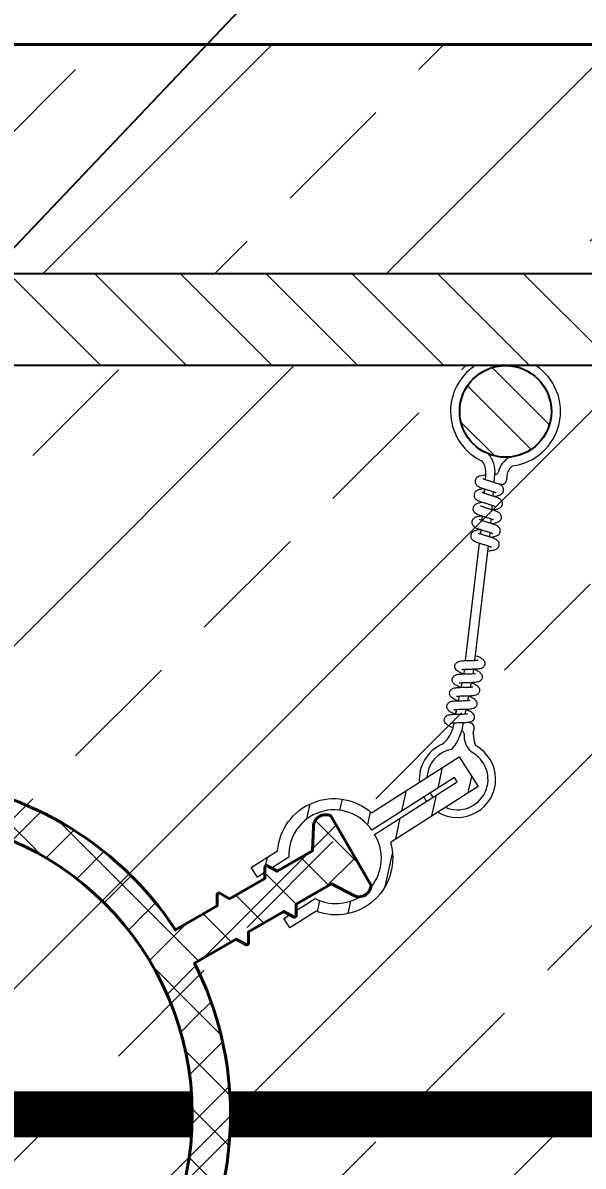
# Model space of a CAD drawing. Header units: millimetres. Extents: x 647 to 146539, y -131215 to 59.
# Drawn here: x 112085.2 to 112158.5, y -6608.7 to -6459.1 of the extents above; entities that cross this region are included whole.
import ezdxf
from ezdxf import colors
from ezdxf.entities.mleader import LeaderData, LeaderLine
from ezdxf.math import Vec2, Vec3

# ---------------------------------------------------------------- set-up
doc = ezdxf.new("R2010")
doc.units = ezdxf.units.MM
for name, color, linetype, lineweight in [('G-Cienka', 4, 'Continuous', 9), ('G-Elementy konstrukcyjne', 1, 'Continuous', 40), ('G-Kreskowanie', 9, 'Continuous', 5)]:
    doc.layers.add(name, color=color, linetype=linetype, lineweight=lineweight)
doc.layers.add('G-Prety', color=1, linetype='Continuous')
doc.styles.add('Arial-GG', font='arial.ttf')
pattern_1 = [(45, (111631.866, -6723.415), (-22.4506, 22.4506), []), (45, (111654.316, -6723.415), (-22.4506, 22.4506), [15.875, -7.9375])]

msp = doc.modelspace()

# ---------------------------------------------------------------- hatches: boundary and pattern name
at = {"layer": 'G-Kreskowanie'}
h = msp.add_hatch(dxfattribs=at)
h.set_pattern_fill('ANSI33', color=256, scale=5, style=0)
h.set_pattern_definition(pattern_1)
h.paths.add_polyline_path([(111791.99, -6491.94), (111791.99, -6461.94), (112344.53, -6461.94), (112344.53, -6491.94)])
h = msp.add_hatch(dxfattribs=at)
h.set_pattern_fill('ANSI31', color=256, scale=2.5, angle=90, style=0)
h.set_pattern_definition([(135, (112687.56, -9734.058), (-5.61266, -5.61266), [])])
h.paths.add_polyline_path([(111791.99, -6503.94), (112344.53, -6503.94), (112344.53, -6491.94), (111791.99, -6491.94)])
h = msp.add_hatch(dxfattribs=at)
h.set_pattern_fill('ANSI33', color=256, scale=5, style=0)
h.set_pattern_definition(pattern_1)
h.paths.add_polyline_path([(111791.99, -6503.94), (112344.53, -6503.94), (112344.53, -6699.94), (111791.99, -6699.94)])
at = {"layer": 'G-Kreskowanie', "linetype": 'ByBlock', "ltscale": 2}
h = msp.add_hatch(dxfattribs=at)
h.set_pattern_fill('ANSI31', color=256, scale=1.25, angle=90)
h.set_pattern_definition([(135, (108182.6277, -7715.0714), (-2.80633, -2.80633), [])])
h.paths.add_polyline_path([(112153.66, -6512.81, 0.125113), (112153.59, -6512.94, -0.766547), (112142.39, -6509.94, -1), (112154.39, -6509.93, -0.12589)])
at = {"layer": 'G-Kreskowanie'}
h = msp.add_hatch(dxfattribs=at)
h.set_pattern_fill('NET', color=256, scale=1.5, angle=45)
h.set_pattern_definition([(45, (112687.5596, -9734.058), (-3.367596, 3.367596), []), (135, (112687.5596, -9734.058), (-3.367596, -3.367596), [])])
edge = h.paths.add_edge_path()
edge.add_arc((112124.84, -6639.58), 1.58, 184.2276, 295.7724, ccw=False)
edge.add_line((112123.26, -6639.69), (112123.12, -6636.42))
edge.add_line((112123.12, -6636.42), (112118.5, -6633.75))
edge.add_line((112118.5, -6633.75), (112117.25, -6634.47))
edge.add_arc((112117.13, -6634.26), 0.25, 180, 300, ccw=False)
edge.add_line((112116.88, -6634.26), (112116.88, -6632.82))
edge.add_line((112116.88, -6632.82), (112112.26, -6630.15))
edge.add_line((112112.26, -6630.15), (112111.01, -6630.87))
edge.add_arc((112110.88, -6630.65), 0.25, 180, 300, ccw=False)
edge.add_line((112110.63, -6630.65), (112110.63, -6629.21))
edge.add_line((112110.63, -6629.21), (112105.19, -6626.07))
edge.add_arc((112068.39, -6601.94), 44, 273.2572, 326.7428, ccw=False)
edge.add_line((112070.89, -6645.87), (112070.89, -6663.44))
edge.add_arc((112068.39, -6663.44), 2.5, 180, 360, ccw=False)
edge.add_line((112065.89, -6663.44), (112065.89, -6645.87))
edge.add_arc((112068.39, -6601.94), 44, 213.2572, 266.7428, ccw=False)
edge.add_line((112031.6, -6626.07), (112026.15, -6629.21))
edge.add_line((112026.15, -6629.21), (112026.15, -6630.65))
edge.add_arc((112025.9, -6630.65), 0.25, 240, 360, ccw=False)
edge.add_line((112025.78, -6630.87), (112024.53, -6630.15))
edge.add_line((112024.53, -6630.15), (112019.91, -6632.82))
edge.add_line((112019.91, -6632.82), (112019.91, -6634.26))
edge.add_arc((112019.66, -6634.26), 0.25, 240, 360, ccw=False)
edge.add_line((112019.54, -6634.47), (112018.29, -6633.75))
edge.add_line((112018.29, -6633.75), (112013.67, -6636.42))
edge.add_line((112013.67, -6636.42), (112013.53, -6639.6))
edge.add_arc((112011.95, -6639.58), 1.58, 244.2276, 359.2852, ccw=False)
edge.add_line((112011.26, -6641), (112006, -6631.88))
edge.add_arc((112007.57, -6632), 1.58, 64.2276, 175.7724, ccw=False)
edge.add_line((112008.26, -6630.57), (112011.17, -6632.09))
edge.add_line((112011.17, -6632.09), (112015.79, -6629.42))
edge.add_line((112015.79, -6629.42), (112015.79, -6627.98))
edge.add_arc((112016.04, -6627.98), 0.25, 60, 180, ccw=False)
edge.add_line((112016.16, -6627.76), (112017.41, -6628.49))
edge.add_line((112017.41, -6628.49), (112022.03, -6625.82))
edge.add_line((112022.03, -6625.82), (112022.03, -6624.38))
edge.add_arc((112022.28, -6624.38), 0.25, 60, 180, ccw=False)
edge.add_line((112022.41, -6624.16), (112023.65, -6624.88))
edge.add_line((112023.65, -6624.88), (112029.1, -6621.74))
edge.add_arc((112068.39, -6601.94), 44, 153.2572, 206.7428, ccw=False)
edge.add_line((112029.1, -6582.14), (112023.65, -6578.99))
edge.add_line((112023.65, -6578.99), (112022.41, -6579.71))
edge.add_arc((112022.28, -6579.5), 0.25, 180, 300, ccw=False)
edge.add_line((112022.03, -6579.5), (112022.03, -6578.06))
edge.add_line((112022.03, -6578.06), (112017.41, -6575.39))
edge.add_line((112017.41, -6575.39), (112016.16, -6576.11))
edge.add_arc((112016.04, -6575.89), 0.25, 180, 300, ccw=False)
edge.add_line((112015.79, -6575.89), (112015.79, -6574.45))
edge.add_line((112015.79, -6574.45), (112011.17, -6571.79))
edge.add_line((112011.17, -6571.79), (112008.35, -6573.26))
edge.add_arc((112007.57, -6571.88), 1.58, 184.2276, 299.2852, ccw=False)
edge.add_line((112006, -6571.99), (112011.26, -6562.87))
edge.add_arc((112011.95, -6564.3), 1.58, 4.2276, 115.7724, ccw=False)
edge.add_line((112013.53, -6564.18), (112013.67, -6567.46))
edge.add_line((112013.67, -6567.46), (112018.29, -6570.12))
edge.add_line((112018.29, -6570.12), (112019.54, -6569.4))
edge.add_arc((112019.66, -6569.62), 0.25, 0, 120, ccw=False)
edge.add_line((112019.91, -6569.62), (112019.91, -6571.06))
edge.add_line((112019.91, -6571.06), (112024.53, -6573.73))
edge.add_line((112024.53, -6573.73), (112025.78, -6573.01))
edge.add_arc((112025.9, -6573.22), 0.25, 0, 120, ccw=False)
edge.add_line((112026.15, -6573.22), (112026.15, -6574.66))
edge.add_line((112026.15, -6574.66), (112031.6, -6577.81))
edge.add_arc((112068.39, -6601.94), 44, 93.2572, 146.7428, ccw=False)
edge.add_line((112065.89, -6558.01), (112065.89, -6540.44))
edge.add_arc((112068.39, -6540.44), 2.5, 0, 180, ccw=False)
edge.add_line((112070.89, -6540.44), (112070.89, -6558.01))
edge.add_arc((112068.39, -6601.94), 44, 33.2572, 86.7428, ccw=False)
edge.add_line((112105.19, -6577.81), (112110.63, -6574.66))
edge.add_line((112110.63, -6574.66), (112110.63, -6573.22))
edge.add_arc((112110.88, -6573.22), 0.25, 60, 180, ccw=False)
edge.add_line((112111.01, -6573.01), (112112.26, -6573.73))
edge.add_line((112112.26, -6573.73), (112116.88, -6571.06))
edge.add_line((112116.88, -6571.06), (112116.88, -6569.62))
edge.add_arc((112117.13, -6569.62), 0.25, 60, 180, ccw=False)
edge.add_line((112117.25, -6569.4), (112118.5, -6570.12))
edge.add_line((112118.5, -6570.12), (112123.12, -6567.46))
edge.add_line((112123.12, -6567.46), (112123.26, -6564.28))
edge.add_arc((112124.84, -6564.3), 1.58, 64.2276, 179.2852, ccw=False)
edge.add_line((112125.52, -6562.87), (112130.79, -6571.99))
edge.add_arc((112129.21, -6571.88), 1.58, 244.2276, 355.7724, ccw=False)
edge.add_line((112128.53, -6573.3), (112125.62, -6571.79))
edge.add_line((112125.62, -6571.79), (112121, -6574.45))
edge.add_line((112121, -6574.45), (112121, -6575.89))
edge.add_arc((112120.75, -6575.89), 0.25, -120, 0, ccw=False)
edge.add_line((112120.63, -6576.11), (112119.38, -6575.39))
edge.add_line((112119.38, -6575.39), (112114.76, -6578.06))
edge.add_line((112114.76, -6578.06), (112114.76, -6579.5))
edge.add_arc((112114.51, -6579.5), 0.25, -120, 0, ccw=False)
edge.add_line((112114.38, -6579.71), (112113.13, -6578.99))
edge.add_line((112113.13, -6578.99), (112107.69, -6582.14))
edge.add_arc((112068.39, -6601.94), 44, -26.7428, 26.7428, ccw=False)
edge.add_line((112107.69, -6621.74), (112113.13, -6624.88))
edge.add_line((112113.13, -6624.88), (112114.38, -6624.16))
edge.add_arc((112114.51, -6624.38), 0.25, 0, 120, ccw=False)
edge.add_line((112114.76, -6624.38), (112114.76, -6625.82))
edge.add_line((112114.76, -6625.82), (112119.38, -6628.49))
edge.add_line((112119.38, -6628.49), (112120.63, -6627.76))
edge.add_arc((112120.75, -6627.98), 0.25, 0, 120, ccw=False)
edge.add_line((112121, -6627.98), (112121, -6629.42))
edge.add_line((112121, -6629.42), (112125.62, -6632.09))
edge.add_line((112125.62, -6632.09), (112128.44, -6630.62))
edge.add_arc((112129.21, -6632), 1.58, 4.2276, 119.2852, ccw=False)
edge.add_line((112130.79, -6631.88), (112125.52, -6641))
edge = h.paths.add_edge_path(flags=16)
edge.add_arc((112068.39, -6601.94), 39, -25.0222, 87.4426, ccw=False)
edge.add_arc((112068.39, -6601.94), 39, 87.4426, 334.9778, ccw=False)
h = msp.add_hatch(dxfattribs=at)
h.set_pattern_fill('ANSI31', color=256, scale=1.25, angle=32.5049)
h.set_pattern_definition([(77.50492, (110946.5733, -7264.986), (-3.874749, 0.858662), [])])
h.paths.add_polyline_path([(112120.03, -6568.27), (112119.32, -6568.72, 0.103444), (112119.15, -6568.83), (112116.22, -6570.7, 0.103435), (112116.05, -6570.81), (112115.92, -6570.89), (112115.12, -6569.64), (112118.56, -6567.45, -0.618834), (112130.84, -6562.46), (112142.32, -6555.14), (112144.8, -6559.02), (112133.32, -6566.34, -0.618834), (112123.6, -6575.36), (112120.16, -6577.55), (112119.37, -6576.3), (112119.49, -6576.22, 0.103453), (112119.67, -6576.11), (112122.59, -6574.25, 0.103444), (112122.77, -6574.14), (112123.48, -6573.68, 0.761825), (112131.25, -6565.32), (112142.07, -6558.42), (112141.72, -6557.86), (112130.9, -6564.76, 0.761825)])

# ---------------------------------------------------------------- linework, layer by layer
at = {"layer": 'G-Cienka'}
for p, q in [((112145.75, -6518.89), (112145.81, -6518.07)), ((112146.91, -6519.25), (112147.01, -6518.17)), ((112147.1, -6518.16), (112147.01, -6518.15)), ((112148.57, -6518.29), (112148.52, -6518.95)), ((112145.6, -6520.67), (112145.65, -6520.08)), ((112146.77, -6521.03), (112146.81, -6520.45)), ((112147.88, -6519.49), (112147.5, -6519.46)), ((112145.31, -6524.23), (112145.36, -6523.65)), ((112146.62, -6522.82), (112146.67, -6522.23)), ((112146.48, -6524.6), (112146.52, -6524.01)), ((112145.17, -6526.02), (112145.21, -6525.43)), ((112146.33, -6526.38), (112146.38, -6525.8)), ((112143.14, -6542.55), (112144.99, -6527.19)), ((112144.36, -6542.52), (112146.16, -6527.55)), ((112143, -6543.72), (112142.89, -6544.3)), ((112144.22, -6543.69), (112144.11, -6544.27)), ((112142.65, -6545.48), (112142.54, -6546.06)), ((112143.88, -6545.45), (112143.76, -6546.02)), ((112142.31, -6547.23), (112142.19, -6547.81)), ((112143.53, -6547.2), (112143.41, -6547.78)), ((112141.96, -6548.99), (112141.85, -6549.56)), ((112143.18, -6548.95), (112143.07, -6549.53)), ((112141.61, -6550.74), (112141.45, -6551.55)), ((112142.83, -6550.71), (112142.63, -6551.78)), ((112142.72, -6551.81), (112142.63, -6551.79)), ((112143.83, -6550.74), (112143.46, -6550.67)), ((112144.17, -6552.08), (112144.3, -6551.44))]:
    msp.add_line(p, q, dxfattribs=at)
for points in [[(112145.65, -6520.08), (112145.6, -6520.67)], [(112146.62, -6522.82), (112146.67, -6522.23)], [(112146.62, -6522.86), (112146.67, -6522.23)], [(112143.53, -6547.2), (112143.41, -6547.78)], [(112141.85, -6549.56), (112141.96, -6548.99)]]:
    msp.add_lwpolyline(points, dxfattribs=at)
for points in [[(112116.88, -6570.28), (112115.92, -6570.89), (112115.12, -6569.64), (112118.56, -6567.45, -0.618834), (112130.84, -6562.46), (112142.32, -6555.14), (112144.8, -6559.02), (112133.32, -6566.34, -0.618834), (112123.6, -6575.36), (112120.16, -6577.55), (112119.37, -6576.3), (112120.12, -6575.82)], [(112130.76, -6572.23, 0.323068), (112131.25, -6565.32), (112142.07, -6558.42), (112141.72, -6557.86), (112130.9, -6564.76, 0.761825), (112120.03, -6568.27), (112119.32, -6568.72, 0.103444), (112119.15, -6568.83), (112117.78, -6569.71)], [(112121, -6575.26), (112122.59, -6574.25, 0.103444), (112122.77, -6574.14), (112123.48, -6573.68, 0.265629), (112129.35, -6573.45, 0.265629)]]:
    msp.add_lwpolyline(points, format="xyb", dxfattribs=at)
for centre, radius, start, end in [((112148.39, -6509.94), 7.2, 123.5573, 245.0419), ((112148.39, -6509.94), 7.2, 277.2714, 56.4427), ((112143.44, -6517.88), 3.58, 355.3531, 41.0869), ((112150.41, -6518.57), 3.05, 119.644, 167.8011), ((112145.13, -6516.66), 0.3, 35.5205, 41.5885), ((112143.44, -6517.88), 2.38, 355.3531, 35.5205), ((112150.41, -6518.57), 1.85, 126.4613, 171.3826), ((112147.13, -6517.86), 0.3, 265.3531, 347.8011), ((112147.93, -6518.9), 0.596, 265.3531, 355.3531), ((112137.72, -6550.4), 3.91, 307.5526, 342.9832), ((112135.89, -6549.74), 7.05, 321.2749, 343.1725), ((112142.66, -6552.1), 0.3, 356.3709, 78.8189), ((112143.72, -6551.33), 0.596, 348.8189, 78.8189), ((112148.19, -6552.14), 4.02, 179.1811, 202.6097), ((112142.1, -6558.08), 5, 113.563, 184.307), ((112142.1, -6558.08), 5, 113.563, 184.307), ((112146.01, -6552.32), 3.05, 176.3709, 225.6468), ((112142.1, -6558.08), 4, 100.2923, 176.3018), ((112142.1, -6558.08), 5, 239.1757, 61.5346), ((112142.1, -6558.08), 4, 246.6354, 63.5958), ((112142.1, -6558.08), 5, 208.0519, 215.5995), ((112142.1, -6558.08), 4, 206.9355, 216.3743)]:
    msp.add_arc(centre, radius, start, end, dxfattribs=at)
for points, knots in [([(112145.8, -6518.26), (112145.67, -6518.28), (112145.45, -6518.32), (112145.13, -6518.38), (112144.83, -6518.48), (112144.63, -6518.61), (112144.48, -6518.8), (112144.41, -6519), (112144.41, -6519.23), (112144.48, -6519.44), (112144.61, -6519.6), (112144.81, -6519.76), (112145.07, -6519.88), (112145.36, -6519.99), (112145.71, -6520.1), (112146.11, -6520.22), (112146.53, -6520.35), (112146.82, -6520.45), (112146.99, -6520.51), (112147.06, -6520.55), (112147.1, -6520.56), (112147.12, -6520.57), (112147.12, -6520.58), (112147.12, -6520.58)], [0, 0, 0, 0, 0.333479, 0.729338, 0.961746, 1.273881, 1.435197, 1.673428, 1.895321, 2.109532, 2.315092, 2.523999, 2.853801, 3.164162, 3.445765, 3.963245, 4.415291, 4.767483, 4.885682, 4.962568, 5.004855, 5.01975, 5.020297, 5.020297, 5.020297, 5.020297]), ([(112146.84, -6521.06), (112146.87, -6521.05), (112147.02, -6521.03), (112147.33, -6520.98), (112147.67, -6520.88), (112147.91, -6520.73), (112148.06, -6520.56), (112148.14, -6520.36), (112148.15, -6520.13), (112148.09, -6519.92), (112147.97, -6519.75), (112147.78, -6519.6), (112147.55, -6519.48), (112147.27, -6519.37), (112146.92, -6519.25), (112146.59, -6519.15), (112146.23, -6519.04), (112145.93, -6518.95), (112145.66, -6518.86), (112145.52, -6518.8), (112145.46, -6518.78), (112145.44, -6518.76), (112145.43, -6518.76), (112145.43, -6518.76)], [0, 0, 0, 0, 0.083441, 0.487082, 0.89834, 1.158881, 1.3212, 1.565464, 1.78944, 2.004253, 2.209449, 2.413298, 2.709151, 3.005378, 3.300305, 3.83027, 4.023716, 4.446296, 4.766354, 4.864085, 4.919882, 4.944398, 4.948001, 4.948001, 4.948001, 4.948001]), ([(112145.57, -6520.06), (112145.53, -6520.07), (112145.37, -6520.09), (112145.05, -6520.15), (112144.71, -6520.25), (112144.48, -6520.41), (112144.35, -6520.57), (112144.27, -6520.77), (112144.26, -6521), (112144.33, -6521.2), (112144.46, -6521.38), (112144.65, -6521.53), (112144.89, -6521.65), (112145.17, -6521.76), (112145.53, -6521.87), (112145.93, -6522), (112146.36, -6522.13), (112146.66, -6522.22), (112146.83, -6522.29), (112146.91, -6522.32), (112146.95, -6522.35), (112146.97, -6522.36), (112146.98, -6522.36), (112146.98, -6522.36)], [0, 0, 0, 0, 0.122735, 0.524819, 0.943427, 1.189412, 1.337039, 1.576824, 1.799424, 2.014208, 2.220439, 2.42738, 2.737017, 3.039771, 3.329328, 3.853685, 4.310999, 4.670327, 4.793109, 4.874891, 4.921533, 4.939604, 4.94091, 4.94091, 4.94091, 4.94091]), ([(112146.7, -6522.84), (112146.73, -6522.84), (112146.88, -6522.81), (112147.18, -6522.76), (112147.53, -6522.66), (112147.77, -6522.51), (112147.91, -6522.34), (112148, -6522.14), (112148.01, -6521.91), (112147.94, -6521.7), (112147.82, -6521.53), (112147.64, -6521.38), (112147.4, -6521.26), (112147.13, -6521.15), (112146.77, -6521.03), (112146.45, -6520.94), (112146.08, -6520.82), (112145.78, -6520.73), (112145.52, -6520.64), (112145.37, -6520.58), (112145.32, -6520.56), (112145.29, -6520.54), (112145.28, -6520.54), (112145.28, -6520.54)], [0, 0, 0, 0, 0.083442, 0.487083, 0.898341, 1.158882, 1.321201, 1.565464, 1.789441, 2.004254, 2.209449, 2.413298, 2.709152, 3.005378, 3.300306, 3.83027, 4.023716, 4.446296, 4.766354, 4.864085, 4.919882, 4.944398, 4.948001, 4.948001, 4.948001, 4.948001]), ([(112145.43, -6521.84), (112145.39, -6521.85), (112145.23, -6521.87), (112144.92, -6521.93), (112144.58, -6522.03), (112144.34, -6522.18), (112144.21, -6522.35), (112144.12, -6522.54), (112144.12, -6522.77), (112144.18, -6522.98), (112144.31, -6523.15), (112144.49, -6523.3), (112144.74, -6523.43), (112145.01, -6523.53), (112145.37, -6523.65), (112145.78, -6523.78), (112146.21, -6523.91), (112146.51, -6524), (112146.68, -6524.07), (112146.76, -6524.1), (112146.81, -6524.13), (112146.83, -6524.14), (112146.83, -6524.14), (112146.83, -6524.14)], [0, 0, 0, 0, 0.106212, 0.509117, 0.92336, 1.175911, 1.329525, 1.570459, 1.793311, 2.008306, 2.214792, 2.421121, 2.723981, 3.023666, 3.316416, 3.843421, 4.302527, 4.664234, 4.788551, 4.871989, 4.920128, 4.939309, 4.94095, 4.94095, 4.94095, 4.94095]), ([(112145.28, -6523.62), (112145.25, -6523.63), (112145.21, -6523.63), (112145.03, -6523.66), (112144.9, -6523.69), (112144.64, -6523.75), (112144.51, -6523.78), (112144.32, -6523.88), (112144.25, -6523.93), (112144.15, -6524.03), (112144.11, -6524.07), (112144.04, -6524.18), (112144.01, -6524.25), (112143.98, -6524.41), (112143.97, -6524.48), (112143.99, -6524.63), (112144.02, -6524.7), (112144.08, -6524.82), (112144.12, -6524.88), (112144.22, -6524.98), (112144.27, -6525.02), (112144.41, -6525.12), (112144.5, -6525.16), (112144.68, -6525.24), (112144.77, -6525.28), (112144.96, -6525.35), (112145.05, -6525.38), (112145.31, -6525.46), (112145.48, -6525.51), (112145.8, -6525.61), (112145.95, -6525.66), (112146.22, -6525.74), (112146.34, -6525.78), (112146.48, -6525.83), (112146.52, -6525.85), (112146.58, -6525.87), (112146.61, -6525.88), (112146.65, -6525.9), (112146.66, -6525.91), (112146.68, -6525.92), (112146.69, -6525.92), (112146.69, -6525.92), (112146.69, -6525.92), (112146.69, -6525.92)], [4.98345, 4.98345, 4.98345, 4.98345, 5.002893, 5.002893, 5.084761, 5.084761, 5.183441, 5.183441, 5.239204, 5.239204, 5.269541, 5.269541, 5.314627, 5.314627, 5.355668, 5.355668, 5.396196, 5.396196, 5.438035, 5.438035, 5.485061, 5.485061, 5.55767, 5.55767, 5.621992, 5.621992, 5.677485, 5.677485, 5.767755, 5.767755, 5.845802, 5.845802, 5.915781, 5.915781, 5.94576, 5.94576, 5.971226, 5.971226, 5.99253, 5.99253, 6.009626, 6.009626, 6.015983, 6.015983, 6.015983, 6.015983]), ([(112146.55, -6524.62), (112146.58, -6524.62), (112146.73, -6524.59), (112147.04, -6524.54), (112147.38, -6524.44), (112147.62, -6524.29), (112147.77, -6524.12), (112147.86, -6523.93), (112147.86, -6523.69), (112147.8, -6523.49), (112147.68, -6523.31), (112147.49, -6523.16), (112147.26, -6523.04), (112146.98, -6522.93), (112146.63, -6522.82), (112146.3, -6522.72), (112145.94, -6522.61), (112145.64, -6522.52), (112145.37, -6522.42), (112145.23, -6522.36), (112145.17, -6522.34), (112145.15, -6522.33), (112145.14, -6522.32), (112145.14, -6522.32)], [0, 0, 0, 0, 0.083358, 0.487003, 0.898243, 1.158814, 1.321169, 1.565439, 1.789416, 2.00423, 2.209427, 2.413273, 2.709102, 3.005316, 3.300256, 3.830231, 4.023716, 4.446297, 4.766355, 4.864086, 4.919882, 4.944398, 4.948001, 4.948001, 4.948001, 4.948001]), ([(112146.41, -6526.41), (112146.44, -6526.4), (112146.59, -6526.38), (112146.9, -6526.32), (112147.24, -6526.22), (112147.48, -6526.07), (112147.63, -6525.9), (112147.71, -6525.71), (112147.72, -6525.47), (112147.65, -6525.27), (112147.53, -6525.09), (112147.35, -6524.94), (112147.11, -6524.82), (112146.83, -6524.72), (112146.48, -6524.6), (112146.15, -6524.5), (112145.79, -6524.39), (112145.49, -6524.3), (112145.23, -6524.21), (112145.08, -6524.15), (112145.03, -6524.12), (112145, -6524.11), (112144.99, -6524.1), (112144.99, -6524.1)], [0, 0, 0, 0, 0.089365, 0.492687, 0.905224, 1.163639, 1.323496, 1.567303, 1.791198, 2.005941, 2.211055, 2.415058, 2.712727, 3.009873, 3.303862, 3.833066, 4.023714, 4.446215, 4.766299, 4.864048, 4.91986, 4.94439, 4.947998, 4.947998, 4.947998, 4.947998]), ([(112145.14, -6525.41), (112145.1, -6525.41), (112144.94, -6525.44), (112144.63, -6525.49), (112144.29, -6525.59), (112144.06, -6525.74), (112143.92, -6525.91), (112143.83, -6526.11), (112143.83, -6526.34), (112143.89, -6526.55), (112144.02, -6526.72), (112144.2, -6526.87), (112144.45, -6526.99), (112144.72, -6527.1), (112145.08, -6527.22), (112145.49, -6527.34), (112145.92, -6527.47), (112146.22, -6527.57), (112146.39, -6527.64), (112146.47, -6527.67), (112146.52, -6527.69), (112146.54, -6527.7), (112146.54, -6527.71), (112146.54, -6527.71)], [0, 0, 0, 0, 0.105716, 0.508645, 0.922767, 1.175512, 1.329315, 1.570284, 1.793142, 2.008144, 2.214637, 2.42095, 2.723629, 3.023228, 3.316068, 3.843146, 4.3023, 4.66407, 4.788428, 4.87191, 4.920089, 4.939301, 4.940951, 4.940951, 4.940951, 4.940951]), ([(112146.21, -6528.17), (112146.28, -6528.17), (112146.4, -6528.16), (112146.78, -6528.11), (112147.12, -6528.01), (112147.34, -6527.85), (112147.48, -6527.69), (112147.57, -6527.49), (112147.57, -6527.26), (112147.51, -6527.05), (112147.39, -6526.88), (112147.2, -6526.73), (112146.96, -6526.6), (112146.69, -6526.5), (112146.33, -6526.38), (112146.01, -6526.28), (112145.65, -6526.17), (112145.35, -6526.08), (112145.08, -6525.99), (112144.94, -6525.93), (112144.88, -6525.9), (112144.86, -6525.89), (112144.85, -6525.89), (112144.85, -6525.89)], [0, 0, 0, 0, 0.120191, 0.582962, 0.963852, 1.214839, 1.374696, 1.618503, 1.842398, 2.057141, 2.262255, 2.466259, 2.763927, 3.061073, 3.355062, 3.884266, 4.074914, 4.497415, 4.817499, 4.915248, 4.97106, 4.99559, 4.999198, 4.999198, 4.999198, 4.999198]), ([(112142.81, -6544.3), (112142.77, -6544.29), (112142.63, -6544.22), (112142.34, -6544.08), (112142.04, -6543.89), (112141.86, -6543.68), (112141.77, -6543.48), (112141.74, -6543.27), (112141.8, -6543.05), (112141.92, -6542.87), (112142.09, -6542.74), (112142.31, -6542.64), (112142.57, -6542.59), (112142.87, -6542.56), (112143.24, -6542.55), (112143.67, -6542.54), (112144.12, -6542.53), (112144.43, -6542.52), (112144.62, -6542.5), (112144.71, -6542.49), (112144.76, -6542.48), (112144.78, -6542.48), (112144.79, -6542.47), (112144.79, -6542.47)], [0, 0, 0, 0, 0.105716, 0.508645, 0.922767, 1.175512, 1.329315, 1.570284, 1.793142, 2.008144, 2.214637, 2.42095, 2.723629, 3.023228, 3.316068, 3.843146, 4.3023, 4.66407, 4.788428, 4.87191, 4.920089, 4.939301, 4.940951, 4.940951, 4.940951, 4.940951]), ([(112144.57, -6541.92), (112144.62, -6541.95), (112144.8, -6542), (112145.11, -6542.15), (112145.42, -6542.34), (112145.59, -6542.55), (112145.68, -6542.75), (112145.71, -6542.96), (112145.66, -6543.19), (112145.54, -6543.37), (112145.37, -6543.5), (112145.15, -6543.6), (112144.89, -6543.65), (112144.6, -6543.68), (112144.22, -6543.69), (112143.88, -6543.7), (112143.5, -6543.71), (112143.19, -6543.71), (112142.91, -6543.73), (112142.76, -6543.75), (112142.7, -6543.75), (112142.67, -6543.76), (112142.66, -6543.76), (112142.66, -6543.76)], [0, 0, 0, 0, 0.149234, 0.612005, 0.992895, 1.243882, 1.403739, 1.647546, 1.871441, 2.086184, 2.291298, 2.495301, 2.79297, 3.090116, 3.384105, 3.913309, 4.103957, 4.526458, 4.846542, 4.94429, 5.000103, 5.024632, 5.028241, 5.028241, 5.028241, 5.028241]), ([(112142.46, -6546.06), (112142.43, -6546.04), (112142.4, -6546.03), (112142.23, -6545.95), (112142.11, -6545.89), (112141.87, -6545.76), (112141.76, -6545.69), (112141.6, -6545.55), (112141.55, -6545.48), (112141.48, -6545.36), (112141.46, -6545.31), (112141.42, -6545.19), (112141.41, -6545.11), (112141.42, -6544.95), (112141.44, -6544.88), (112141.5, -6544.74), (112141.54, -6544.68), (112141.63, -6544.58), (112141.69, -6544.53), (112141.81, -6544.46), (112141.87, -6544.43), (112142.03, -6544.38), (112142.12, -6544.36), (112142.32, -6544.34), (112142.42, -6544.33), (112142.62, -6544.31), (112142.72, -6544.31), (112142.99, -6544.3), (112143.17, -6544.29), (112143.5, -6544.29), (112143.66, -6544.29), (112143.94, -6544.28), (112144.06, -6544.27), (112144.21, -6544.26), (112144.25, -6544.26), (112144.32, -6544.25), (112144.35, -6544.25), (112144.39, -6544.24), (112144.41, -6544.24), (112144.43, -6544.23), (112144.44, -6544.23), (112144.44, -6544.23), (112144.44, -6544.23), (112144.44, -6544.23)], [4.98345, 4.98345, 4.98345, 4.98345, 5.002893, 5.002893, 5.084761, 5.084761, 5.183441, 5.183441, 5.239204, 5.239204, 5.269541, 5.269541, 5.314627, 5.314627, 5.355668, 5.355668, 5.396196, 5.396196, 5.438035, 5.438035, 5.485061, 5.485061, 5.55767, 5.55767, 5.621992, 5.621992, 5.677485, 5.677485, 5.767755, 5.767755, 5.845802, 5.845802, 5.915781, 5.915781, 5.94576, 5.94576, 5.971226, 5.971226, 5.99253, 5.99253, 6.009626, 6.009626, 6.015983, 6.015983, 6.015983, 6.015983]), ([(112144.3, -6543.69), (112144.33, -6543.7), (112144.47, -6543.77), (112144.75, -6543.9), (112145.06, -6544.09), (112145.24, -6544.3), (112145.34, -6544.5), (112145.36, -6544.72), (112145.31, -6544.94), (112145.19, -6545.12), (112145.02, -6545.26), (112144.81, -6545.35), (112144.54, -6545.4), (112144.25, -6545.43), (112143.88, -6545.45), (112143.54, -6545.45), (112143.16, -6545.46), (112142.85, -6545.47), (112142.57, -6545.48), (112142.41, -6545.5), (112142.35, -6545.51), (112142.32, -6545.51), (112142.31, -6545.52), (112142.31, -6545.52)], [0, 0, 0, 0, 0.089365, 0.492687, 0.905224, 1.163639, 1.323496, 1.567303, 1.791198, 2.005941, 2.211055, 2.415058, 2.712727, 3.009873, 3.303862, 3.833066, 4.023714, 4.446215, 4.766299, 4.864048, 4.91986, 4.94439, 4.947998, 4.947998, 4.947998, 4.947998]), ([(112142.11, -6547.81), (112142.08, -6547.8), (112141.93, -6547.73), (112141.65, -6547.59), (112141.34, -6547.4), (112141.16, -6547.19), (112141.08, -6546.99), (112141.05, -6546.78), (112141.11, -6546.56), (112141.23, -6546.38), (112141.39, -6546.24), (112141.61, -6546.15), (112141.88, -6546.1), (112142.18, -6546.07), (112142.55, -6546.05), (112142.98, -6546.05), (112143.43, -6546.04), (112143.74, -6546.03), (112143.93, -6546.01), (112144.01, -6546), (112144.06, -6545.99), (112144.09, -6545.98), (112144.09, -6545.98), (112144.09, -6545.98)], [0, 0, 0, 0, 0.106212, 0.509117, 0.92336, 1.175911, 1.329525, 1.570459, 1.793311, 2.008306, 2.214792, 2.421121, 2.723981, 3.023666, 3.316416, 3.843421, 4.302527, 4.664234, 4.788551, 4.871989, 4.920128, 4.939309, 4.94095, 4.94095, 4.94095, 4.94095]), ([(112143.95, -6545.44), (112143.98, -6545.46), (112144.12, -6545.52), (112144.4, -6545.65), (112144.7, -6545.84), (112144.89, -6546.05), (112144.99, -6546.25), (112145.02, -6546.47), (112144.96, -6546.69), (112144.84, -6546.88), (112144.68, -6547.01), (112144.46, -6547.1), (112144.2, -6547.16), (112143.91, -6547.18), (112143.53, -6547.2), (112143.19, -6547.21), (112142.81, -6547.21), (112142.5, -6547.22), (112142.22, -6547.24), (112142.06, -6547.25), (112142, -6547.26), (112141.98, -6547.27), (112141.97, -6547.27), (112141.97, -6547.27)], [0, 0, 0, 0, 0.083358, 0.487003, 0.898243, 1.158814, 1.321169, 1.565439, 1.789416, 2.00423, 2.209427, 2.413273, 2.709102, 3.005316, 3.300256, 3.830231, 4.023716, 4.446297, 4.766355, 4.864086, 4.919882, 4.944398, 4.948001, 4.948001, 4.948001, 4.948001]), ([(112143.61, -6547.2), (112143.64, -6547.21), (112143.77, -6547.27), (112144.05, -6547.41), (112144.36, -6547.6), (112144.55, -6547.81), (112144.64, -6548.01), (112144.67, -6548.22), (112144.62, -6548.45), (112144.5, -6548.63), (112144.33, -6548.76), (112144.12, -6548.86), (112143.85, -6548.91), (112143.56, -6548.94), (112143.19, -6548.96), (112142.85, -6548.96), (112142.46, -6548.97), (112142.15, -6548.98), (112141.87, -6548.99), (112141.72, -6549.01), (112141.66, -6549.02), (112141.63, -6549.02), (112141.62, -6549.03), (112141.62, -6549.03)], [0, 0, 0, 0, 0.083442, 0.487083, 0.898341, 1.158882, 1.321201, 1.565464, 1.78944, 2.004254, 2.209449, 2.413298, 2.709152, 3.005378, 3.300306, 3.83027, 4.023716, 4.446296, 4.766354, 4.864085, 4.919882, 4.944398, 4.948001, 4.948001, 4.948001, 4.948001]), ([(112141.77, -6549.57), (112141.73, -6549.55), (112141.58, -6549.48), (112141.29, -6549.34), (112140.98, -6549.15), (112140.81, -6548.93), (112140.73, -6548.74), (112140.7, -6548.53), (112140.76, -6548.31), (112140.88, -6548.13), (112141.05, -6548), (112141.28, -6547.9), (112141.55, -6547.85), (112141.85, -6547.82), (112142.22, -6547.81), (112142.64, -6547.8), (112143.09, -6547.79), (112143.4, -6547.78), (112143.59, -6547.76), (112143.67, -6547.75), (112143.72, -6547.74), (112143.74, -6547.74), (112143.75, -6547.74), (112143.75, -6547.74)], [0, 0, 0, 0, 0.122735, 0.524819, 0.943427, 1.189412, 1.337039, 1.576824, 1.799424, 2.014208, 2.220439, 2.42738, 2.737017, 3.039771, 3.329328, 3.853685, 4.310999, 4.670327, 4.793109, 4.874891, 4.921533, 4.939604, 4.94091, 4.94091, 4.94091, 4.94091]), ([(112143.26, -6548.95), (112143.29, -6548.96), (112143.43, -6549.03), (112143.71, -6549.16), (112144.01, -6549.35), (112144.2, -6549.56), (112144.3, -6549.76), (112144.32, -6549.98), (112144.27, -6550.2), (112144.15, -6550.39), (112143.99, -6550.52), (112143.77, -6550.61), (112143.51, -6550.66), (112143.21, -6550.69), (112142.84, -6550.71), (112142.5, -6550.72), (112142.12, -6550.72), (112141.81, -6550.73), (112141.53, -6550.74), (112141.37, -6550.76), (112141.31, -6550.77), (112141.28, -6550.78), (112141.27, -6550.78), (112141.27, -6550.78)], [0, 0, 0, 0, 0.083441, 0.487082, 0.89834, 1.158881, 1.3212, 1.565464, 1.78944, 2.004253, 2.209449, 2.413298, 2.709151, 3.005378, 3.300305, 3.83027, 4.023716, 4.446296, 4.766354, 4.864085, 4.919882, 4.944398, 4.948001, 4.948001, 4.948001, 4.948001]), ([(112141.49, -6551.35), (112141.38, -6551.3), (112141.18, -6551.21), (112140.88, -6551.06), (112140.63, -6550.88), (112140.47, -6550.7), (112140.38, -6550.48), (112140.36, -6550.27), (112140.42, -6550.05), (112140.55, -6549.87), (112140.72, -6549.74), (112140.95, -6549.65), (112141.23, -6549.6), (112141.54, -6549.58), (112141.91, -6549.56), (112142.32, -6549.55), (112142.77, -6549.55), (112143.07, -6549.53), (112143.25, -6549.52), (112143.33, -6549.51), (112143.38, -6549.5), (112143.4, -6549.49), (112143.4, -6549.49), (112143.4, -6549.49)], [0, 0, 0, 0, 0.333479, 0.729338, 0.961746, 1.273881, 1.435197, 1.673428, 1.895321, 2.109532, 2.315092, 2.523999, 2.853801, 3.164162, 3.445765, 3.963245, 4.415291, 4.767483, 4.885682, 4.962568, 5.004855, 5.01975, 5.020297, 5.020297, 5.020297, 5.020297])]:
    msp.add_open_spline(points, degree=3, knots=knots, dxfattribs=at)
at = {"layer": 'G-Elementy konstrukcyjne'}
msp.add_line((112344.53, -6461.94), (111791.99, -6461.94), dxfattribs=at)
msp.add_lwpolyline([(112107.69, -6621.74, 0.237706), (112107.69, -6582.14), (112113.13, -6578.99), (112114.38, -6579.71, 0.57735), (112114.76, -6579.5), (112114.76, -6578.06), (112119.38, -6575.39), (112120.63, -6576.11, 0.57735), (112121, -6575.89), (112121, -6574.45), (112125.62, -6571.79), (112128.53, -6573.3, 0.529164), (112130.79, -6571.99), (112125.52, -6562.87, 0.548946), (112123.26, -6564.28), (112123.12, -6567.46), (112118.5, -6570.12), (112117.25, -6569.4, 0.57735), (112116.88, -6569.62), (112116.88, -6571.06), (112112.26, -6573.73), (112111.01, -6573.01, 0.57735), (112110.63, -6573.22), (112110.63, -6574.66), (112105.19, -6577.81, 0.237706), (112070.89, -6558.01)], format="xyb", dxfattribs=at)
msp.add_lwpolyline([(112029.39, -6601.94, -1), (112107.39, -6601.94, -1)], format="xyb", close=True, dxfattribs=at)
at = {"layer": 'G-Elementy konstrukcyjne', "ltscale": 2}
for points in [[(112029.39, -6601.94, 6, 6, 0), (112107.39, -6601.94, 0, 0, 0)], [(112112.39, -6601.94, 6, 6, 0), (112344.53, -6601.94, 0, 0, 0)]]:
    msp.add_lwpolyline(points, format="xyseb", dxfattribs=at)
at = {"layer": 'G-Prety', "ltscale": 100}
for p, q in [((112344.53, -6491.94), (111791.99, -6491.94)), ((112344.53, -6503.94), (111791.99, -6503.94))]:
    msp.add_line(p, q, dxfattribs=at)
msp.add_circle((112148.39, -6509.94), 6, dxfattribs=at)

# ---------------------------------------------------------------- leaders
at = {"layer": 'G-Cienka', "ltscale": 0.8}
ml = msp.add_multileader_mtext('Standard', dxfattribs=at)
ml.set_content('{Drut montażowy}', color=2, style='Arial-GG')
ml.set_leader_properties(color=4)
ml.build(insert=Vec2(0, 0))
ml.multileader.update_dxf_attribs({"text_left_attachment_type": 5, "text_right_attachment_type": 5, "dogleg_length": 10, "arrow_head_size": 20})
ctx = ml.context
ctx.base_point, ctx.char_height, ctx.arrow_head_size, ctx.landing_gap_size, ctx.plane_origin = Vec3(112122.74, -6383.33), 20, 20, 5, Vec3(111068.21, -6586)
ctx.left_attachment, ctx.right_attachment = 5, 5
notes = []
notes.append((ctx, [(0, (1, 1, 0), (112117.74, -6383.33), (1, 0), 5, [(0, [(111992.29, -6532.71)], 0, [])])]))
ctx.mtext.insert, ctx.mtext.defined_height, ctx.mtext.line_spacing_style, ctx.mtext.flow_direction = Vec3(112127.74, -6356.67), 60, 2, 5
ml = msp.add_multileader_mtext('Standard', dxfattribs=at)
ml.set_content('Uchwyt montażowy', color=2, style='Arial-GG')
ml.set_leader_properties(color=4)
ml.build(insert=Vec2(0, 0))
ml.multileader.update_dxf_attribs({"text_left_attachment_type": 5, "text_right_attachment_type": 5, "dogleg_length": 10, "arrow_head_size": 20})
ctx = ml.context
ctx.base_point, ctx.char_height, ctx.arrow_head_size, ctx.landing_gap_size, ctx.plane_origin = Vec3(112132.19, -6443.06), 20, 20, 5, Vec3(111575.94, -6942.85)
ctx.left_attachment, ctx.right_attachment = 5, 5
notes.append((ctx, [(0, (1, 1, 0), (112127.19, -6443.06), (1, 0), 5, [(0, [(112014.61, -6561.64)], 0, [])])]))
ctx.mtext.insert, ctx.mtext.defined_height, ctx.mtext.line_spacing_style, ctx.mtext.flow_direction = Vec3(112137.19, -6416.4), 60, 2, 5
for ctx, leaders in notes:
    for number, flags, end, landing, length, lines in leaders:
        leader = LeaderData()
        leader.index, (leader.has_last_leader_line, leader.has_dogleg_vector, leader.attachment_direction) = number, flags
        leader.last_leader_point, leader.dogleg_vector, leader.dogleg_length = Vec3(end), Vec3(landing), length
        for number, points, colour, breaks in lines:
            line = LeaderLine()
            line.index, line.vertices, line.color, line.breaks = number, Vec3.list(points), colors.encode_raw_color(colour), breaks
            leader.lines.append(line)
        ctx.leaders.append(leader)

doc.saveas('drawing.dxf')
